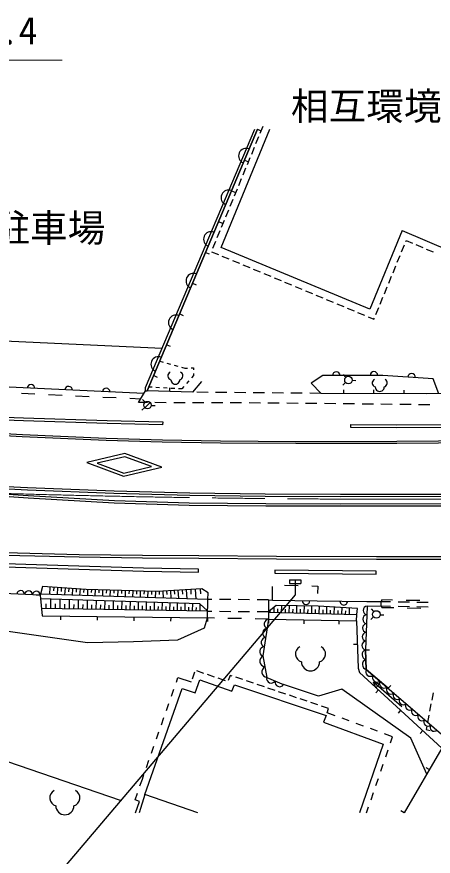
# Model space of a CAD drawing. Units: millimetres, scale not verified. Extents: x 40000 to 680000, y 20000 to 380000.
# Drawn here: x 216717 to 244356, y 254808 to 310502 of the extents above; entities that cross this region are included whole.
import ezdxf
from ezdxf.enums import TextEntityAlignment as Align

# ---------------------------------------------------------------- set-up
doc = ezdxf.new("R2010")
doc.units = ezdxf.units.MM
doc.header["$LTSCALE"] = 1000
doc.linetypes.add('CHAIN', pattern=[18.5, 12, -1.5, 3.5, -1.5])
for name, color, linetype, lineweight in [('M-BGD', 7, 'Continuous', 25), ('M-BGD-EXST', 7, 'Continuous', 25), ('M-BMK', 2, 'CHAIN', 13), ('M-STR-HTXT', 7, 'Continuous', 13), ('M-STR-STRC', 7, 'Continuous', 25)]:
    doc.layers.add(name, color=color, linetype=linetype, lineweight=lineweight)
doc.layers.add('M-BMK-HTXT', color=7, linetype='Continuous')
doc.styles.add('ＭＳ ゴシック', font='')
doc.styles.get('ＭＳ ゴシック').set_extended_font_data('MS Gothic')

msp = doc.modelspace()

# ---------------------------------------------------------------- linework, layer by layer
at = {"layer": 'M-BGD'}
for p, q in [((225264, 285916), (232516, 303039)), ((225264, 285916), (232516, 303039)), ((232687, 303039), (225378, 285681)), ((232687, 303039), (225378, 285681)), ((232688, 303036), (232918, 302939)), ((233047, 303226), (232857, 302763)), ((232762, 302532), (232571, 302070)), ((232476, 301839), (232286, 301376)), ((231828, 300994), (232059, 300897)), ((232191, 301145), (232000, 300683)), ((231905, 300452), (231715, 299989)), ((231619, 299758), (231429, 299296)), ((230968, 298952), (231199, 298855)), ((231334, 299065), (231143, 298602)), ((231048, 298371), (230858, 297909)), ((230763, 297678), (230572, 297215)), ((230108, 296910), (230339, 296813)), ((230477, 296984), (230287, 296522)), ((230191, 296291), (230001, 295828)), ((229906, 295597), (229715, 295135)), ((242260, 294905), (242451, 295367)), ((242546, 295598), (242570, 295657)), ((242570, 295657), (242972, 295486)), ((243202, 295388), (243662, 295193)), ((229249, 294867), (229479, 294770)), ((229642, 294913), (230104, 294721)), ((230335, 294625), (230797, 294433)), ((241974, 294211), (242165, 294673)), ((243892, 295095), (244352, 294899)), ((231028, 294338), (231489, 294146)), ((231720, 294050), (232182, 293858)), ((232413, 293763), (232875, 293571)), ((241689, 293518), (241879, 293980)), ((233106, 293475), (233568, 293283)), ((233798, 293187), (234260, 292996)), ((241403, 292824), (241594, 293287)), ((228389, 292825), (228619, 292728)), ((234491, 292900), (234953, 292708)), ((235184, 292612), (235646, 292421)), ((241117, 292131), (241308, 292593)), ((235876, 292325), (236338, 292133)), ((236569, 292037), (237031, 291846)), ((240832, 291437), (241022, 291900)), ((237262, 291750), (237724, 291558)), ((237955, 291462), (238416, 291270)), ((227529, 290783), (227759, 290686)), ((238647, 291175), (239109, 290983)), ((239340, 290887), (239802, 290695)), ((240546, 290744), (240737, 291206)), ((240033, 290599), (240420, 290439)), ((240420, 290439), (240451, 290513)), ((226669, 288741), (226899, 288644)), ((226209, 287648), (226442, 287583)), ((226683, 287516), (226924, 287448)), ((227164, 287381), (227405, 287314)), ((227646, 287247), (227879, 287182)), ((227879, 287182), (228041, 287191)), ((228290, 287204), (228452, 287213)), ((228452, 287213), (228452, 287086)), ((228452, 286836), (228452, 286708)), ((225809, 286699), (226039, 286602)), ((228140, 286353), (227975, 286165)), ((228452, 286708), (228305, 286541)), ((238565, 286589), (238399, 286776)), ((238980, 286386), (239229, 286370)), ((225254, 285685), (225264, 285916)), ((225254, 285685), (225264, 285916)), ((225701, 285919), (225486, 285931)), ((226200, 285892), (225951, 285906)), ((226700, 285864), (226450, 285878)), ((226879, 285634), (226886, 285884)), ((227199, 285836), (226949, 285850)), ((227664, 285811), (227448, 285823)), ((227810, 285978), (227664, 285811)), ((238543, 286235), (238356, 286069)), ((238420, 285506), (238422, 285756)), ((240420, 285495), (240422, 285745)), ((242420, 285484), (242421, 285734)), ((217025, 285529), (217924, 285487)), ((218823, 285445), (219722, 285402)), ((220621, 285360), (221520, 285317)), ((222419, 285275), (223318, 285233)), ((224217, 285190), (224949, 285156)), ((224803, 284905), (225256, 285682)), ((225256, 285682), (225379, 285678)), ((229415, 285582), (228665, 285589)), ((230665, 285571), (229915, 285577)), ((231914, 285559), (231165, 285566)), ((233164, 285548), (232414, 285555)), ((234414, 285537), (233664, 285544)), ((235664, 285526), (234914, 285532)), ((236914, 285514), (236164, 285521)), ((225390, 284902), (224803, 284905)), ((225228, 284924), (225062, 285112)), ((225562, 284921), (225225, 284553)), ((225643, 284721), (225892, 284706)), ((226640, 284898), (225890, 284901)), ((227890, 284894), (227140, 284896)), ((229140, 284889), (228390, 284892)), ((230390, 284885), (229640, 284887)), ((231640, 284880), (230890, 284883)), ((232890, 284876), (232140, 284878)), ((234140, 284865), (233390, 284872)), ((235390, 284853), (234640, 284860)), ((236640, 284842), (235890, 284849)), ((237890, 284828), (237140, 284837)), ((239140, 284814), (238390, 284822)), ((240389, 284799), (239639, 284808)), ((241639, 284785), (240889, 284794)), ((242889, 284771), (242139, 284779)), ((243923, 284759), (243389, 284765)), ((244139, 284759), (243923, 284759)), ((225206, 284571), (225019, 284405)), ((218424, 272693), (218293, 272193)), ((218922, 272665), (218891, 272177)), ((219172, 272649), (219156, 272405)), ((219421, 272633), (219391, 272161)), ((219671, 272617), (219656, 272381)), ((219920, 272601), (219891, 272145)), ((220170, 272586), (220155, 272358)), ((220419, 272570), (220391, 272129)), ((220669, 272554), (220655, 272334)), ((220918, 272538), (220891, 272114)), ((221167, 272522), (221154, 272310)), ((221417, 272509), (221405, 272097)), ((221667, 272502), (221661, 272296)), ((221917, 272494), (221905, 272081)), ((222167, 272487), (222161, 272281)), ((222417, 272480), (222404, 272066)), ((222667, 272472), (222660, 272265)), ((222916, 272465), (222904, 272050)), ((223166, 272458), (223160, 272250)), ((223416, 272450), (223404, 272034)), ((223666, 272443), (223660, 272235)), ((223916, 272435), (223904, 272018)), ((224166, 272428), (224160, 272219)), ((224416, 272421), (224403, 272002)), ((224666, 272413), (224660, 272204)), ((224916, 272406), (224903, 271986)), ((225165, 272398), (225159, 272189)), ((225415, 272391), (225403, 271970)), ((225665, 272384), (225659, 272173)), ((225915, 272376), (225903, 271955)), ((226165, 272380), (226177, 272169)), ((226414, 272395), (226441, 271937)), ((226664, 272409), (226677, 272181)), ((226914, 272424), (226943, 271922)), ((227165, 272439), (227180, 272187)), ((227416, 272453), (227448, 271905)), ((227690, 272470), (227706, 272196)), ((227964, 272486), (227999, 271888)), ((228263, 272503), (228280, 272204)), ((228561, 272521), (228600, 271869)), ((228887, 272540), (228907, 272214)), ((233683, 271797), (233695, 272697)), ((234492, 272784), (235392, 272764)), ((236292, 272744), (236696, 272736)), ((236696, 272736), (236676, 272240)), ((218276, 272131), (218027, 272108)), ((218293, 272193), (218276, 272131)), ((229404, 271840), (218293, 272193)), ((218975, 271242), (218985, 271874)), ((219597, 271232), (219607, 271855)), ((220210, 271222), (220220, 271835)), ((220813, 271212), (220823, 271816)), ((221408, 271202), (221418, 271797)), ((229371, 270621), (229404, 271840)), ((229671, 271839), (229404, 271840)), ((230921, 271834), (230171, 271837)), ((232171, 271829), (231421, 271832)), ((233421, 271824), (232671, 271827)), ((233421, 271824), (233435, 270529)), ((240951, 271812), (240903, 271714)), ((241662, 271800), (240951, 271812)), ((243461, 271770), (242561, 271785)), ((229384, 271068), (218360, 271249)), ((218659, 271248), (218664, 271564)), ((219286, 271237), (219291, 271549)), ((219903, 271227), (219908, 271534)), ((220512, 271217), (220517, 271519)), ((221111, 271207), (221116, 271505)), ((221701, 271198), (221706, 271490)), ((221994, 271193), (222003, 271778)), ((222282, 271188), (222287, 271476)), ((222570, 271183), (222580, 271760)), ((222854, 271179), (222859, 271463)), ((223138, 271174), (223147, 271742)), ((223418, 271169), (223422, 271449)), ((223697, 271165), (223707, 271724)), ((223973, 271160), (223977, 271436)), ((224248, 271156), (224257, 271707)), ((224520, 271151), (224524, 271423)), ((224791, 271147), (224800, 271689)), ((225058, 271143), (225062, 271410)), ((225325, 271138), (225334, 271672)), ((225588, 271134), (225593, 271397)), ((225851, 271129), (225860, 271656)), ((226110, 271125), (226115, 271384)), ((226370, 271121), (226378, 271639)), ((226625, 271117), (226629, 271372)), ((226880, 271113), (226888, 271623)), ((227131, 271108), (227135, 271360)), ((227383, 271104), (227391, 271607)), ((227633, 271100), (227637, 271348)), ((227883, 271096), (227891, 271591)), ((228133, 271092), (228137, 271336)), ((228383, 271088), (228391, 271575)), ((228632, 271084), (228636, 271314)), ((228882, 271080), (228890, 271539)), ((233795, 271004), (233804, 271333)), ((234295, 270991), (234307, 271436)), ((234795, 270977), (234807, 271430)), ((235294, 270964), (235307, 271423)), ((235794, 270950), (235807, 271417)), ((236294, 270936), (236307, 271410)), ((236794, 270923), (236807, 271400)), ((237294, 270909), (237306, 271370)), ((237793, 270896), (237806, 271341)), ((238293, 270882), (238305, 271312)), ((238793, 270869), (238804, 271283)), ((239294, 270852), (239325, 271249)), ((239963, 271402), (240907, 271414)), ((240907, 271414), (240903, 271714)), ((240903, 271714), (241529, 271703)), ((240907, 271414), (241531, 271404)), ((240907, 271414), (240942, 271312)), ((240942, 271312), (241734, 271299)), ((242029, 271695), (242779, 271682)), ((242030, 271395), (242780, 271383)), ((242634, 271284), (243534, 271269)), ((243279, 271674), (244029, 271661)), ((243280, 271374), (244030, 271362)), ((219620, 270750), (219616, 270500)), ((222058, 270718), (222054, 270468)), ((224496, 270686), (224492, 270436)), ((229668, 271038), (229401, 271039)), ((230918, 271033), (230168, 271036)), ((232168, 271029), (231418, 271031)), ((233418, 271024), (232668, 271027)), ((233429, 271011), (239294, 270852)), ((233545, 271011), (233549, 271175)), ((234045, 270998), (234051, 271220)), ((234545, 270984), (234551, 271210)), ((235044, 270970), (235051, 271200)), ((235544, 270957), (235551, 271190)), ((236044, 270943), (236051, 271180)), ((236544, 270930), (236550, 271168)), ((237044, 270916), (237050, 271147)), ((237544, 270903), (237550, 271125)), ((238043, 270889), (238049, 271104)), ((238543, 270875), (238549, 271083)), ((239262, 270422), (239294, 270852)), ((240400, 270682), (240213, 270516)), ((240421, 271035), (240256, 271222)), ((240836, 270832), (241086, 270817)), ((226934, 270653), (226930, 270403)), ((229371, 270621), (229368, 270371)), ((229836, 270611), (229371, 270621)), ((231635, 270570), (230735, 270590)), ((233435, 270529), (232535, 270549)), ((233435, 270529), (233430, 270279)), ((235765, 270486), (235761, 270236)), ((238096, 270443), (238092, 270193)), ((239313, 268852), (239064, 268844)), ((239868, 268496), (240118, 268505)), ((228510, 267025), (228349, 266552)), ((229142, 266938), (228670, 267101)), ((229851, 266693), (229379, 266856)), ((230885, 266807), (230748, 266474)), ((231017, 266763), (230885, 266807)), ((227308, 266363), (227415, 266668)), ((227415, 266668), (228286, 266369)), ((230560, 266448), (230087, 266611)), ((231728, 266523), (231254, 266683)), ((232439, 266283), (231965, 266443)), ((242269, 264721), (240382, 266361)), ((240542, 265973), (240382, 266361)), ((240382, 266361), (240788, 266256)), ((240788, 266256), (240542, 265973)), ((226978, 265420), (227143, 265891)), ((233149, 266044), (232676, 266204)), ((233860, 265804), (233386, 265964)), ((234571, 265564), (234097, 265724)), ((240717, 265839), (240549, 265655)), ((241375, 265950), (241538, 266140)), ((235282, 265325), (234808, 265485)), ((235992, 265085), (235518, 265245)), ((244344, 265652), (244254, 265160)), ((226647, 264476), (226812, 264948)), ((236703, 264846), (236229, 265005)), ((237414, 264606), (236940, 264766)), ((237312, 264325), (237414, 264606)), ((244209, 264914), (244119, 264422)), ((226316, 263532), (226482, 264004)), ((237843, 264131), (237312, 264325)), ((242193, 264489), (242024, 264304)), ((244074, 264176), (243984, 263684)), ((238782, 263788), (238313, 263959)), ((239722, 263445), (239252, 263616)), ((243939, 263438), (243897, 263207)), ((225986, 262588), (226151, 263060)), ((240661, 263102), (240191, 263273)), ((241662, 262737), (241131, 262931)), ((243668, 263138), (243499, 262954)), ((243897, 263207), (244157, 263158)), ((241526, 262339), (241662, 262737)), ((225655, 261645), (225820, 262116)), ((241201, 261393), (241364, 261866)), ((225324, 260701), (225490, 261173)), ((240877, 260447), (241039, 260920)), ((244095, 260551), (243878, 260677)), ((225052, 259924), (225159, 260229)), ((224894, 259472), (225052, 259924)), ((240553, 259501), (240715, 259974)), ((224570, 258547), (224729, 259000)), ((240228, 258555), (240391, 259028)), ((224859, 258446), (224570, 258547)), ((224605, 257696), (224859, 258446)), ((225222, 258910), (224842, 257696)), ((239930, 257685), (240066, 258083)), ((242429, 257683), (242213, 257809))]:
    msp.add_line(p, q, dxfattribs=at)
for points in [[(228981, 286299), (228378, 285591), (225379, 285678), (232688, 303036)], [(242300, 296315), (240149, 291093), (230279, 295190), (233510, 303035)], [(242300, 296315), (248622, 293627), (252523, 303022)], [(226356, 288495), (213497, 289100), (203280, 289606)], [(225149, 285498), (213350, 286053), (203126, 286560), (193672, 287043), (193654, 286694)], [(251999, 286912), (252091, 285567), (243917, 285475), (236924, 285514), (236914, 285514), (236265, 286200)], [(244726, 285485), (244348, 286480), (241002, 286711), (237040, 286699), (236265, 286200)], [(218276, 272131), (210482, 272471), (204160, 272587), (203890, 272371), (203937, 272036), (204425, 271703), (207221, 271297)], [(229404, 271840), (229418, 272283), (229003, 272543), (226043, 272369), (221330, 272509), (218424, 272693)], [(218276, 272131), (218401, 270766), (229371, 270621)], [(229384, 271097), (228868, 271557), (218298, 271893)], [(233421, 271824), (233683, 271797), (236655, 271746), (239959, 271702), (240903, 271714)], [(207221, 271297), (210212, 270646), (215358, 269844), (221408, 268986), (224462, 269063), (227406, 269156), (229166, 269960), (229371, 270621)], [(239325, 271249), (236718, 271401), (233938, 271438), (233430, 271024)], [(239963, 271402), (239868, 268496), (239916, 267202), (241739, 265637), (245836, 262120), (252716, 259609)], [(233435, 270529), (233039, 268092), (233304, 266662), (234417, 266193)], [(233435, 270529), (239262, 270422), (239365, 267283), (239458, 266993), (244927, 261985), (242429, 257683)], [(241375, 265950), (239916, 267202), (239868, 268496)], [(228741, 257694), (225222, 258910), (227685, 265941), (228565, 265639), (228861, 266506), (230997, 265768), (231169, 266184), (237243, 264136), (237084, 263693), (241036, 262250), (239471, 257686)], [(243923, 260256), (242866, 262645), (238297, 265902), (236742, 265421), (234417, 266193)], [(223591, 258494), (213839, 261855), (213452, 260805)]]:
    msp.add_lwpolyline(points, dxfattribs=at)
for points in [[(222721, 283708), (226400, 283627), (226396, 283427), (222715, 283508), (217153, 283699), (212861, 283858), (207317, 284124), (202416, 284380), (197537, 284662), (195093, 284818), (195106, 285018), (197550, 284862), (202428, 284579), (207327, 284324), (212869, 284059), (217160, 283899)], [(250196, 283478), (250198, 283278), (246896, 283244), (241945, 283220), (238884, 283253), (238886, 283454), (241945, 283420), (246894, 283444)], [(228771, 273663), (228774, 273863), (225129, 273920), (220833, 274044), (215928, 274200), (210448, 274413), (205576, 274628), (196408, 275063), (193372, 275230), (193361, 275031), (196399, 274864), (200672, 274649), (205567, 274429), (210440, 274214), (215921, 274001), (220827, 273844), (225124, 273721)], [(240564, 273526), (240566, 273726), (233855, 273787), (233853, 273588)]]:
    msp.add_lwpolyline(points, close=True, dxfattribs=at)
for centre in [(238730, 286401), (225393, 284737), (240587, 270848)]:
    msp.add_circle(centre, 250, dxfattribs=at)
for centre, radius, start, end in [((231943, 301272), 500, 67.1663, 247.1663), ((231943, 301272), 500, 67.1663, 247.1663), ((230778, 298508), 500, 67.1663, 247.1663), ((230778, 298508), 500, 67.1663, 247.1663), ((229614, 295743), 500, 67.1663, 247.1663), ((229614, 295743), 500, 67.1663, 247.1663), ((228450, 292978), 500, 67.1663, 247.1663), ((228450, 292978), 500, 67.1663, 247.1663), ((227286, 290213), 500, 67.1663, 247.1663), ((227286, 290213), 500, 67.1663, 247.1663), ((226122, 287448), 500, 67.1663, 247.1663), ((226122, 287448), 500, 67.1663, 247.1663), ((237920, 286702), 250, 0.1694, 180.1694), ((240420, 286709), 250, 0.1694, 180.1694), ((242916, 286579), 250, 356.0482, 176.0482), ((217657, 285851), 250, 357.3048, 177.3048), ((220154, 285733), 250, 357.3048, 177.3048), ((222651, 285616), 250, 357.3048, 177.3048), ((216977, 272177), 260, 359.7537, 175.2423), ((217496, 272155), 260, 359.7537, 175.2423), ((218016, 272132), 260, 359.7537, 175.2423), ((235919, 271759), 250, 179.02, 359.02), ((238419, 271722), 250, 179.2282, 359.2282), ((239997, 271110), 294, 96.7648, 259.5174), ((239978, 270529), 294, 96.7648, 259.5174), ((233450, 270213), 316, 92.7461, 248.7953), ((239960, 269948), 294, 96.7648, 259.5174), ((233351, 269604), 316, 92.7461, 248.7953), ((239941, 269367), 294, 96.7648, 259.5174), ((233252, 268995), 316, 92.7461, 248.7953), ((239922, 268785), 294, 96.7648, 259.5174), ((233153, 268386), 316, 92.7461, 248.7953), ((239965, 268176), 334, 106.7442, 257.4785), ((233242, 267760), 389, 121.5072, 259.5586), ((233375, 267045), 389, 121.5072, 259.5586), ((239989, 267529), 334, 106.7442, 257.4785), ((240180, 267049), 305, 149.8109, 308.9016), ((240636, 266658), 305, 149.8109, 308.9016), ((233605, 266597), 307, 167.8321, 326.3958), ((234161, 266363), 307, 167.8321, 326.3958), ((241092, 266266), 305, 149.8109, 308.9016), ((241547, 265875), 305, 149.8109, 308.9016), ((241958, 265477), 271, 143.7577, 314.9458), ((242367, 265126), 271, 143.7577, 314.9458), ((242777, 264774), 271, 143.7577, 314.9458), ((243187, 264422), 271, 143.7577, 314.9458), ((243597, 264070), 271, 143.7577, 314.9458), ((244006, 263718), 271, 143.7577, 314.9458), ((244416, 263367), 271, 143.7577, 314.9458)]:
    msp.add_arc(centre, radius, start, end, dxfattribs=at)
at = {"layer": 'M-BGD-EXST'}
for p, q in [((234814, 273142), (235564, 273142)), ((234814, 273142), (234814, 272892)), ((235189, 273142), (235189, 272142)), ((235564, 273142), (235564, 272892)), ((234814, 272892), (235564, 272892))]:
    msp.add_line(p, q, dxfattribs=at)
for centre, radius, start, end in [((227012, 286685), 268, 116.0871, 255.3342), ((227476, 286685), 268, 284.6659, 63.913), ((227244, 286425), 300, 180, 0.0001), ((240577, 286205), 268, 116.0871, 255.3342), ((241041, 286205), 268, 284.6659, 63.913), ((240809, 285946), 300, 180, 0.0001), ((235748, 268225), 536, 116.087, 255.3341), ((236677, 268225), 536, 284.6658, 63.9129), ((236212, 267706), 600, 179.9999, 359.9999), ((219443, 258676), 536, 116.087, 255.3341), ((220372, 258676), 536, 284.6658, 63.9129), ((219907, 258157), 600, 179.9999, 359.9999)]:
    msp.add_arc(centre, radius, start, end, dxfattribs=at)
at = {"layer": 'M-BMK'}
msp.add_arc((242170, 1175044), 896552, 265.97501, 270.51075, dxfattribs=at)
at = {"layer": 'M-STR-HTXT'}
msp.add_line((200544, 307619), (219733, 307619), dxfattribs=at)
at = {"layer": 'M-STR-STRC'}
for p, q in [((223899, 281519), (221357, 280926)), ((223886, 281311), (222051, 280883)), ((225652, 280658), (223886, 281311)), ((226347, 280615), (223899, 281519)), ((221357, 280926), (223805, 280022)), ((222051, 280883), (223818, 280230)), ((223805, 280022), (226347, 280615)), ((223818, 280230), (225652, 280658)), ((235189, 272142), (217219, 250974))]:
    msp.add_line(p, q, dxfattribs=at)
for points in [[(252931, 278898), (252896, 282264), (250208, 282253), (241943, 282195), (235233, 282183), (230232, 282217), (226377, 282281), (222650, 282396), (217082, 282642), (212768, 282880), (207280, 283254), (202377, 283623), (197438, 284021), (194996, 284233), (189840, 284706), (184971, 285184), (175038, 286191), (172315, 286489)], [(172330, 286638), (175053, 286340), (184986, 285334), (189854, 284856), (195009, 284382), (197450, 284170), (202389, 283772), (207291, 283403), (212777, 283030), (217089, 282792), (222656, 282546), (226381, 282431), (230234, 282367), (235233, 282333), (241942, 282345), (250207, 282403), (255579, 282425)], [(173797, 283048), (191517, 281122), (201525, 279991), (206261, 279471), (211457, 278998), (217466, 278596), (223185, 278261), (228158, 278100), (233242, 278049), (238181, 278047), (245763, 278056), (255579, 278142)], [(252931, 278898), (245756, 278817), (238210, 278813), (233195, 278827), (228207, 278895), (223173, 279019), (217437, 279247), (211470, 279544), (206315, 279907), (201535, 280269), (191533, 281271), (191533, 281271), (173814, 283197)], [(255579, 278778), (245757, 278667), (238210, 278663), (233194, 278677), (228204, 278745), (223168, 278869), (217430, 279097), (211461, 279394), (206304, 279758), (202206, 280068)], [(202206, 280068), (206276, 279620), (211469, 279147), (217476, 278746), (223192, 278411), (228162, 278250), (233243, 278199), (238181, 278197), (245762, 278206), (255579, 278292)], [(171298, 277260), (172714, 277102), (177197, 276729), (181412, 276424), (186323, 276102), (193395, 275655), (196430, 275488), (205597, 275053), (210468, 274918), (215942, 274789), (220855, 274661), (225071, 274614), (228798, 274590), (233950, 274542), (240582, 274511), (245734, 274522), (250876, 274561), (255579, 274586)], [(255579, 274736), (250875, 274711), (245733, 274672), (240582, 274661), (233951, 274692), (228799, 274740), (225072, 274764), (220857, 274811), (215946, 274939), (210471, 275068), (205603, 275202), (196438, 275638), (193404, 275804), (186332, 276251), (181422, 276573), (177209, 276878), (173142, 277217)]]:
    msp.add_lwpolyline(points, dxfattribs=at)

# ---------------------------------------------------------------- texts
at = {"layer": 'M-BMK-HTXT', "style": 'ＭＳ ゴシック'}
for s, p in [('相互環境サービス(有)', (247408, 304574)), ('駐車場', (218845, 296491))]:
    msp.add_text(s, height=1833, dxfattribs=at).set_placement(p, align=Align.MIDDLE_CENTER)
at = {"layer": 'M-STR-HTXT', "style": 'ＭＳ ゴシック'}
msp.add_text('HPφ350 L=14.4', height=1833, dxfattribs=at).set_placement((201233, 308119), align=Align.BOTTOM_LEFT)

doc.saveas('drawing.dxf')
